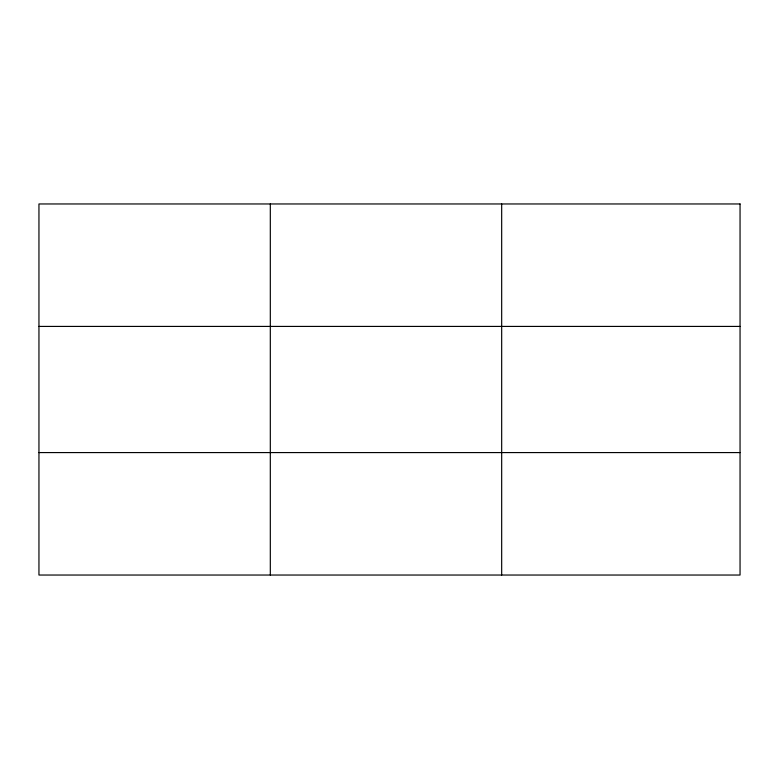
<?xml version="1.0" encoding="UTF-8"?>
<svg xmlns="http://www.w3.org/2000/svg" width="779" height="779" viewBox="0 0 779 779"><rect width="100%" height="100%" fill="white"/><g stroke="black" fill="none" stroke-linecap="round" stroke-linejoin="round"><path stroke-width="1.17" d="M270.313 203.962L270.313 575.038M501.676 203.962L501.676 575.038M38.95 326.42L740.05 326.42M38.95 452.58L740.05 452.58M740.05 203.962L740.05 575.038L38.95 575.038L38.95 203.962L740.05 203.962"/></g></svg>
